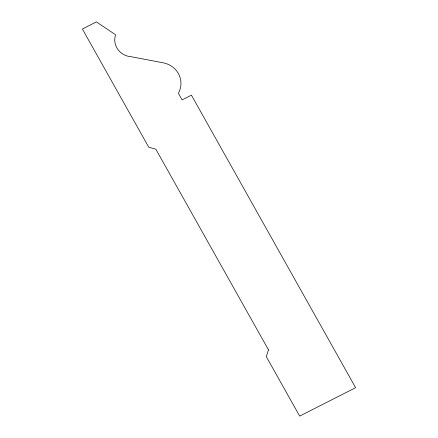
<?xml version="1.0" encoding="UTF-8"?>
<svg xmlns="http://www.w3.org/2000/svg" width="438" height="438" viewBox="0 0 438 438"><rect width="100%" height="100%" fill="white"/><g stroke="black" fill="none" stroke-linecap="round" stroke-linejoin="round"><path stroke-width="0.66" d="M268.478 349.847L266.282 356.614L299.674 416.1L355.612 387.674L191.417 95.156L182.093 99.891L178.386 93.294A22.354 21.166 -3.6 0 0 162.909 62.76L131.34 56.759A18.018 17.055 -3.6 0 1 115.572 34.755L96.371 21.9L82.388 29.007L148.728 147.195L155.857 149.221L268.478 349.847"/></g></svg>
